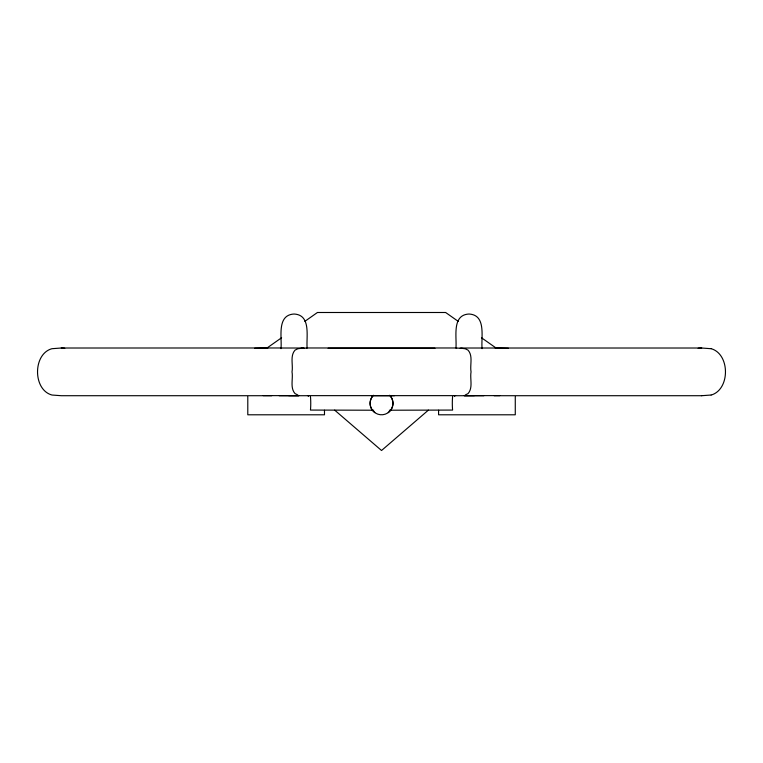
<?xml version="1.0" encoding="UTF-8"?>
<svg xmlns="http://www.w3.org/2000/svg" width="763" height="763" viewBox="0 0 763 763"><rect width="100%" height="100%" fill="white"/><g stroke="black" fill="none" stroke-linecap="round" stroke-linejoin="round"><path stroke-width="1.14" d="M280.984 348.634C282.138 337.599 276.454 314.919 294.07 314.022C311.428 314.842 306.125 337.093 307.127 348.042L301.309 348.29M461.758 348.29L455.94 348.042C456.942 337.093 451.639 314.842 469.007 314.022C486.613 314.919 480.928 337.599 482.082 348.634M388.262 412.611L390.799 410.074A11.369 11.273 -90 0 0 390.799 396.617M711.192 395.034C730.22 389.559 730.22 354.175 711.192 348.701M428.405 410.122L381.538 450.504L334.661 410.122M267.06 347.976L281.595 337.742M304.838 321.366L317.427 312.496L445.64 312.496L458.229 321.366M465.258 394.976L468.053 393.594C473.232 387.699 469.789 378.877 471.048 371.867C469.789 364.857 473.232 356.035 468.053 350.141L465.258 348.758L460.146 348.1M279.182 395.711L308.948 395.711L307.47 395.596M483.885 395.711L454.119 395.711L455.597 395.596M454.119 395.711L455.025 395.644L308.042 395.644L308.948 395.711M302.921 348.1L297.808 348.758L295.023 350.141C289.835 356.035 293.278 364.857 292.019 371.867C293.278 378.877 289.835 387.699 295.023 393.594L297.808 394.976M281.681 347.976L61.24 348.014L51.941 348.701C32.723 353.918 32.733 389.903 52.008 395.034L61.298 395.711L271.723 395.711M698.126 348.271L701.702 348.014L461.882 348.014M701.617 395.711L710.992 395.034M267.88 348.014L254.623 348.29M434.958 348.271L328.109 348.271M474.414 395.615L464.171 395.644L499.803 395.615M282.386 348.014L304.084 348.014M306.392 347.976L456.675 347.976M508.444 348.29L495.187 348.014M371.638 395.711L394.461 395.711M494.138 395.711L701.702 395.711M373.698 410.217L310.465 410.074A11.369 1.488 90 0 0 310.465 396.617M389.368 410.217L452.602 410.074A11.369 1.488 -90 0 1 452.602 396.617M288.662 395.615L298.896 395.644L263.206 395.615M701.617 348.014L710.992 348.701M61.24 348.014L64.779 348.271M481.482 337.742L496.007 347.976M374.805 412.611L372.277 410.074A11.369 11.273 90 0 1 372.268 396.617M515.273 396.617L515.273 414.795L438.582 414.795L438.582 410.217M324.485 410.217L324.485 414.795L247.794 414.795L247.794 396.617M389.626 395.253A11.445 11.445 0 0 1 389.626 411.438A11.445 11.445 0 0 1 373.441 411.438A11.445 11.445 0 0 1 373.441 395.253"/></g></svg>
